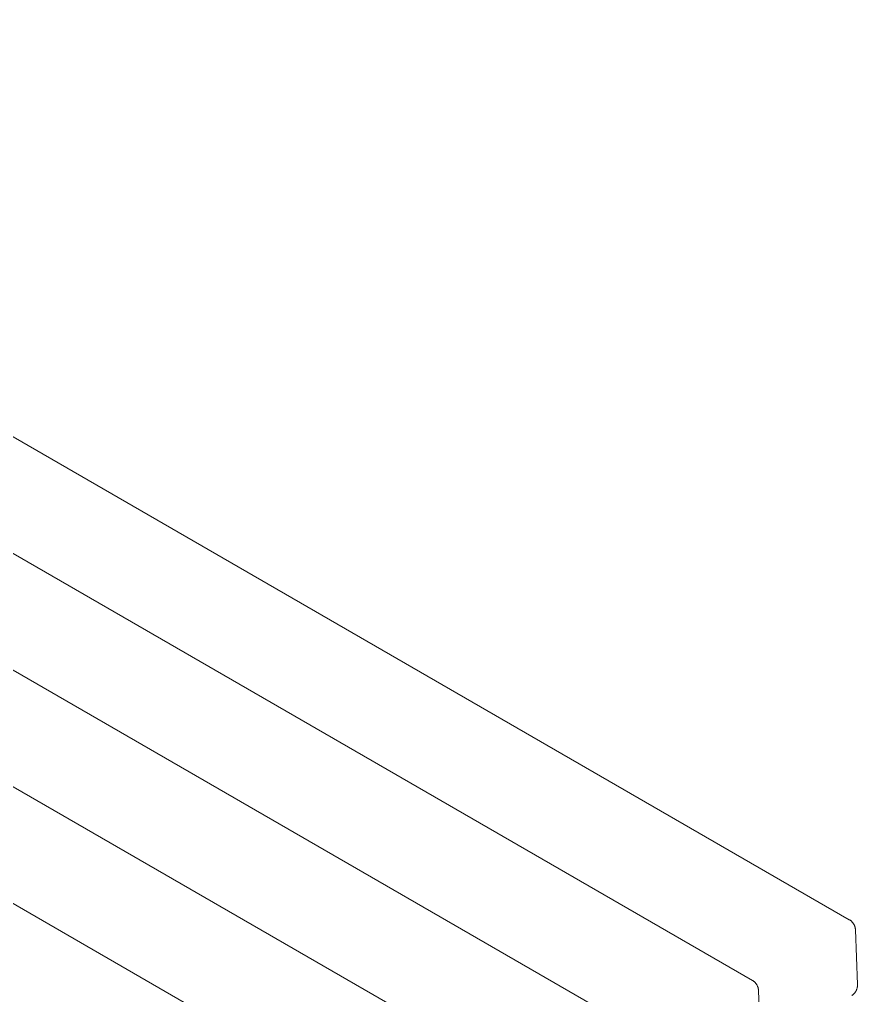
# Model space of a CAD drawing. Header units: inches. Extents: x 1 to 179, y 2 to 121.
# Drawn here: x 163.76 to 177.22, y 53.83 to 69.51 of the extents above; entities that cross this region are included whole.
import ezdxf

# ---------------------------------------------------------------- set-up
doc = ezdxf.new("R2010")
doc.units = ezdxf.units.IN
doc.layers.add('ZANO_R', color=7, linetype='Continuous', lineweight=0)

msp = doc.modelspace()

# ---------------------------------------------------------------- linework, layer by layer
at = {"layer": 'ZANO_R'}
for p, q in [((127.25753, 83.81874), (177.08904, 55.0485)), ((125.69994, 82.84345), (175.53146, 54.07322)), ((124.14236, 81.86816), (173.97387, 53.09793)), ((122.58478, 80.89288), (172.41629, 52.12264)), ((121.02719, 79.91759), (170.8587, 51.14735)), ((177.08904, 55.0485), (177.09492, 55.04497)), ((177.09492, 55.04497), (177.10066, 55.04124)), ((177.10066, 55.04124), (177.10628, 55.03731)), ((177.10628, 55.03731), (177.11175, 55.03319)), ((177.11175, 55.03319), (177.11708, 55.02888)), ((177.11708, 55.02888), (177.12226, 55.02438)), ((177.12226, 55.02438), (177.12727, 55.01971)), ((177.12727, 55.01971), (177.13212, 55.01487)), ((177.13212, 55.01487), (177.1368, 55.00986)), ((177.1368, 55.00986), (177.1413, 55.00469)), ((177.1413, 55.00469), (177.14562, 54.99936)), ((177.14562, 54.99936), (177.14975, 54.99389)), ((177.14975, 54.99389), (177.15369, 54.98828)), ((177.15369, 54.98828), (177.15743, 54.98254)), ((177.15743, 54.98254), (177.16097, 54.97667)), ((177.16097, 54.97667), (177.1643, 54.97068)), ((177.1643, 54.97068), (177.16742, 54.96457)), ((177.16742, 54.96457), (177.17032, 54.95837)), ((177.17032, 54.95837), (177.17301, 54.95206)), ((177.17301, 54.95206), (177.17548, 54.94567)), ((177.17548, 54.94567), (177.17772, 54.93919)), ((177.17772, 54.93919), (177.17974, 54.93264)), ((177.17974, 54.93264), (177.18152, 54.92602)), ((177.18152, 54.92602), (177.18308, 54.91935)), ((177.18308, 54.91935), (177.1844, 54.91262)), ((177.1844, 54.91262), (177.18549, 54.90585)), ((177.18549, 54.90585), (177.18634, 54.89905)), ((177.18634, 54.89905), (177.18695, 54.89223)), ((177.18695, 54.89223), (177.18733, 54.88538)), ((177.18733, 54.88538), (177.22024, 54.00511)), ((175.53146, 54.07322), (175.53733, 54.06969)), ((175.53733, 54.06969), (175.54308, 54.06595)), ((175.54308, 54.06595), (175.5487, 54.06202)), ((175.5487, 54.06202), (175.55417, 54.0579)), ((175.55417, 54.0579), (175.5595, 54.05359)), ((175.5595, 54.05359), (175.56467, 54.04909)), ((175.56467, 54.04909), (175.56969, 54.04442)), ((175.56969, 54.04442), (175.57454, 54.03958)), ((175.57454, 54.03958), (175.57922, 54.03457)), ((175.57922, 54.03457), (175.58372, 54.0294)), ((175.58372, 54.0294), (175.58804, 54.02408)), ((175.58804, 54.02408), (175.59217, 54.01861)), ((175.59217, 54.01861), (175.5961, 54.013)), ((175.5961, 54.013), (175.59984, 54.00725)), ((175.59984, 54.00725), (175.60338, 54.00138)), ((175.60338, 54.00138), (175.60671, 53.99539)), ((175.60671, 53.99539), (175.60983, 53.98929)), ((175.60983, 53.98929), (175.61274, 53.98308)), ((175.61274, 53.98308), (175.61543, 53.97677)), ((175.61543, 53.97677), (175.61789, 53.97038)), ((175.61789, 53.97038), (175.62014, 53.9639)), ((175.62014, 53.9639), (175.62215, 53.95735)), ((175.62215, 53.95735), (175.62394, 53.95073)), ((175.62394, 53.95073), (175.6255, 53.94406)), ((175.6255, 53.94406), (175.62682, 53.93733)), ((175.62682, 53.93733), (175.6279, 53.93057)), ((177.21153, 53.93941), (177.20945, 53.93308)), ((177.2134, 53.9458), (177.21153, 53.93941)), ((177.21505, 53.95225), (177.2134, 53.9458)), ((177.21648, 53.95876), (177.21505, 53.95225)), ((177.21769, 53.96531), (177.21648, 53.95876)), ((177.21867, 53.97189), (177.21769, 53.96531)), ((177.21944, 53.97851), (177.21867, 53.97189)), ((177.21998, 53.98515), (177.21944, 53.97851)), ((177.22029, 53.9918), (177.21998, 53.98515)), ((177.22024, 54.00511), (177.22038, 53.99846)), ((177.22038, 53.99846), (177.22029, 53.9918)), ((175.6279, 53.93057), (175.62875, 53.92376)), ((175.62875, 53.92376), (175.62937, 53.91694)), ((175.62937, 53.91694), (175.62974, 53.91009)), ((175.62974, 53.91009), (175.66266, 53.02983)), ((177.13358, 53.83454), (177.128, 53.83092)), ((177.13904, 53.83836), (177.13358, 53.83454)), ((177.14437, 53.84236), (177.13904, 53.83836)), ((177.14955, 53.84653), (177.14437, 53.84236)), ((177.1546, 53.85088), (177.14955, 53.84653)), ((177.15949, 53.8554), (177.1546, 53.85088)), ((177.16423, 53.86008), (177.15949, 53.8554)), ((177.1688, 53.86492), (177.16423, 53.86008)), ((177.17321, 53.86991), (177.1688, 53.86492)), ((177.17745, 53.87504), (177.17321, 53.86991)), ((177.18151, 53.88032), (177.17745, 53.87504)), ((177.18539, 53.88573), (177.18151, 53.88032)), ((177.18909, 53.89127), (177.18539, 53.88573)), ((177.1926, 53.89693), (177.18909, 53.89127)), ((177.19591, 53.90271), (177.1926, 53.89693)), ((177.19903, 53.90859), (177.19591, 53.90271)), ((177.20194, 53.91458), (177.19903, 53.90859)), ((177.20466, 53.92066), (177.20194, 53.91458)), ((177.20716, 53.92683), (177.20466, 53.92066)), ((177.20945, 53.93308), (177.20716, 53.92683))]:
    msp.add_line(p, q, dxfattribs=at)

doc.saveas('drawing.dxf')
